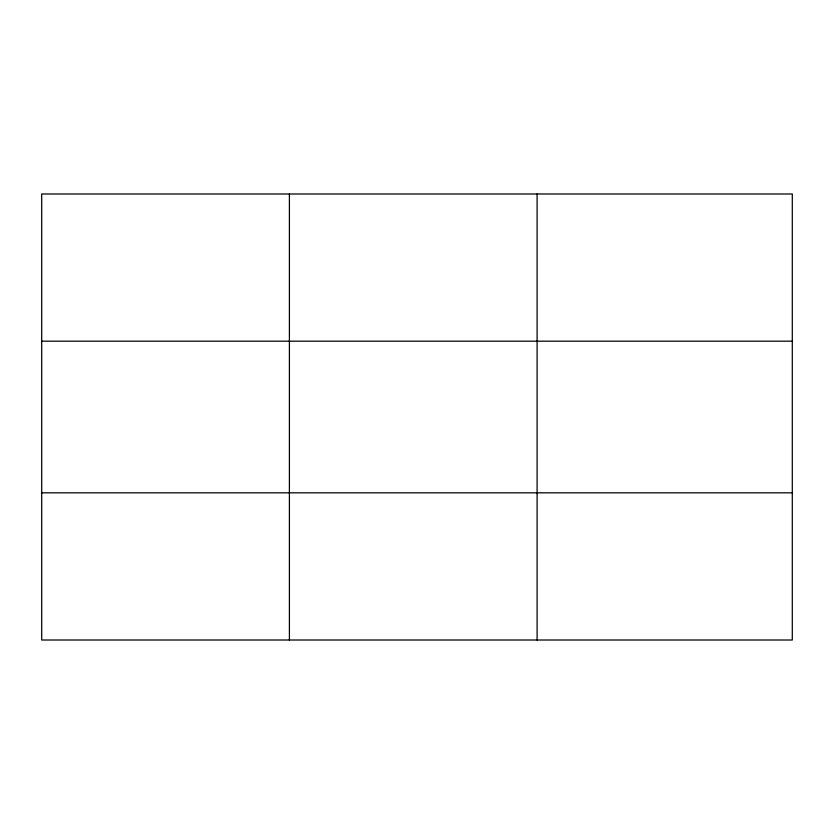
<?xml version="1.0" encoding="UTF-8"?>
<svg xmlns="http://www.w3.org/2000/svg" width="834" height="834" viewBox="0 0 834 834"><rect width="100%" height="100%" fill="white"/><g stroke="black" fill="none" stroke-linecap="round" stroke-linejoin="round"><path stroke-width="1.25" d="M289.398 640.012L289.398 193.988M537.096 640.012L537.096 193.988M792.3 492.821L792.3 640.012L41.7 640.012L41.7 193.988L792.3 193.988L792.3 492.821L41.7 492.821M41.7 341.179L792.3 341.179"/></g></svg>
